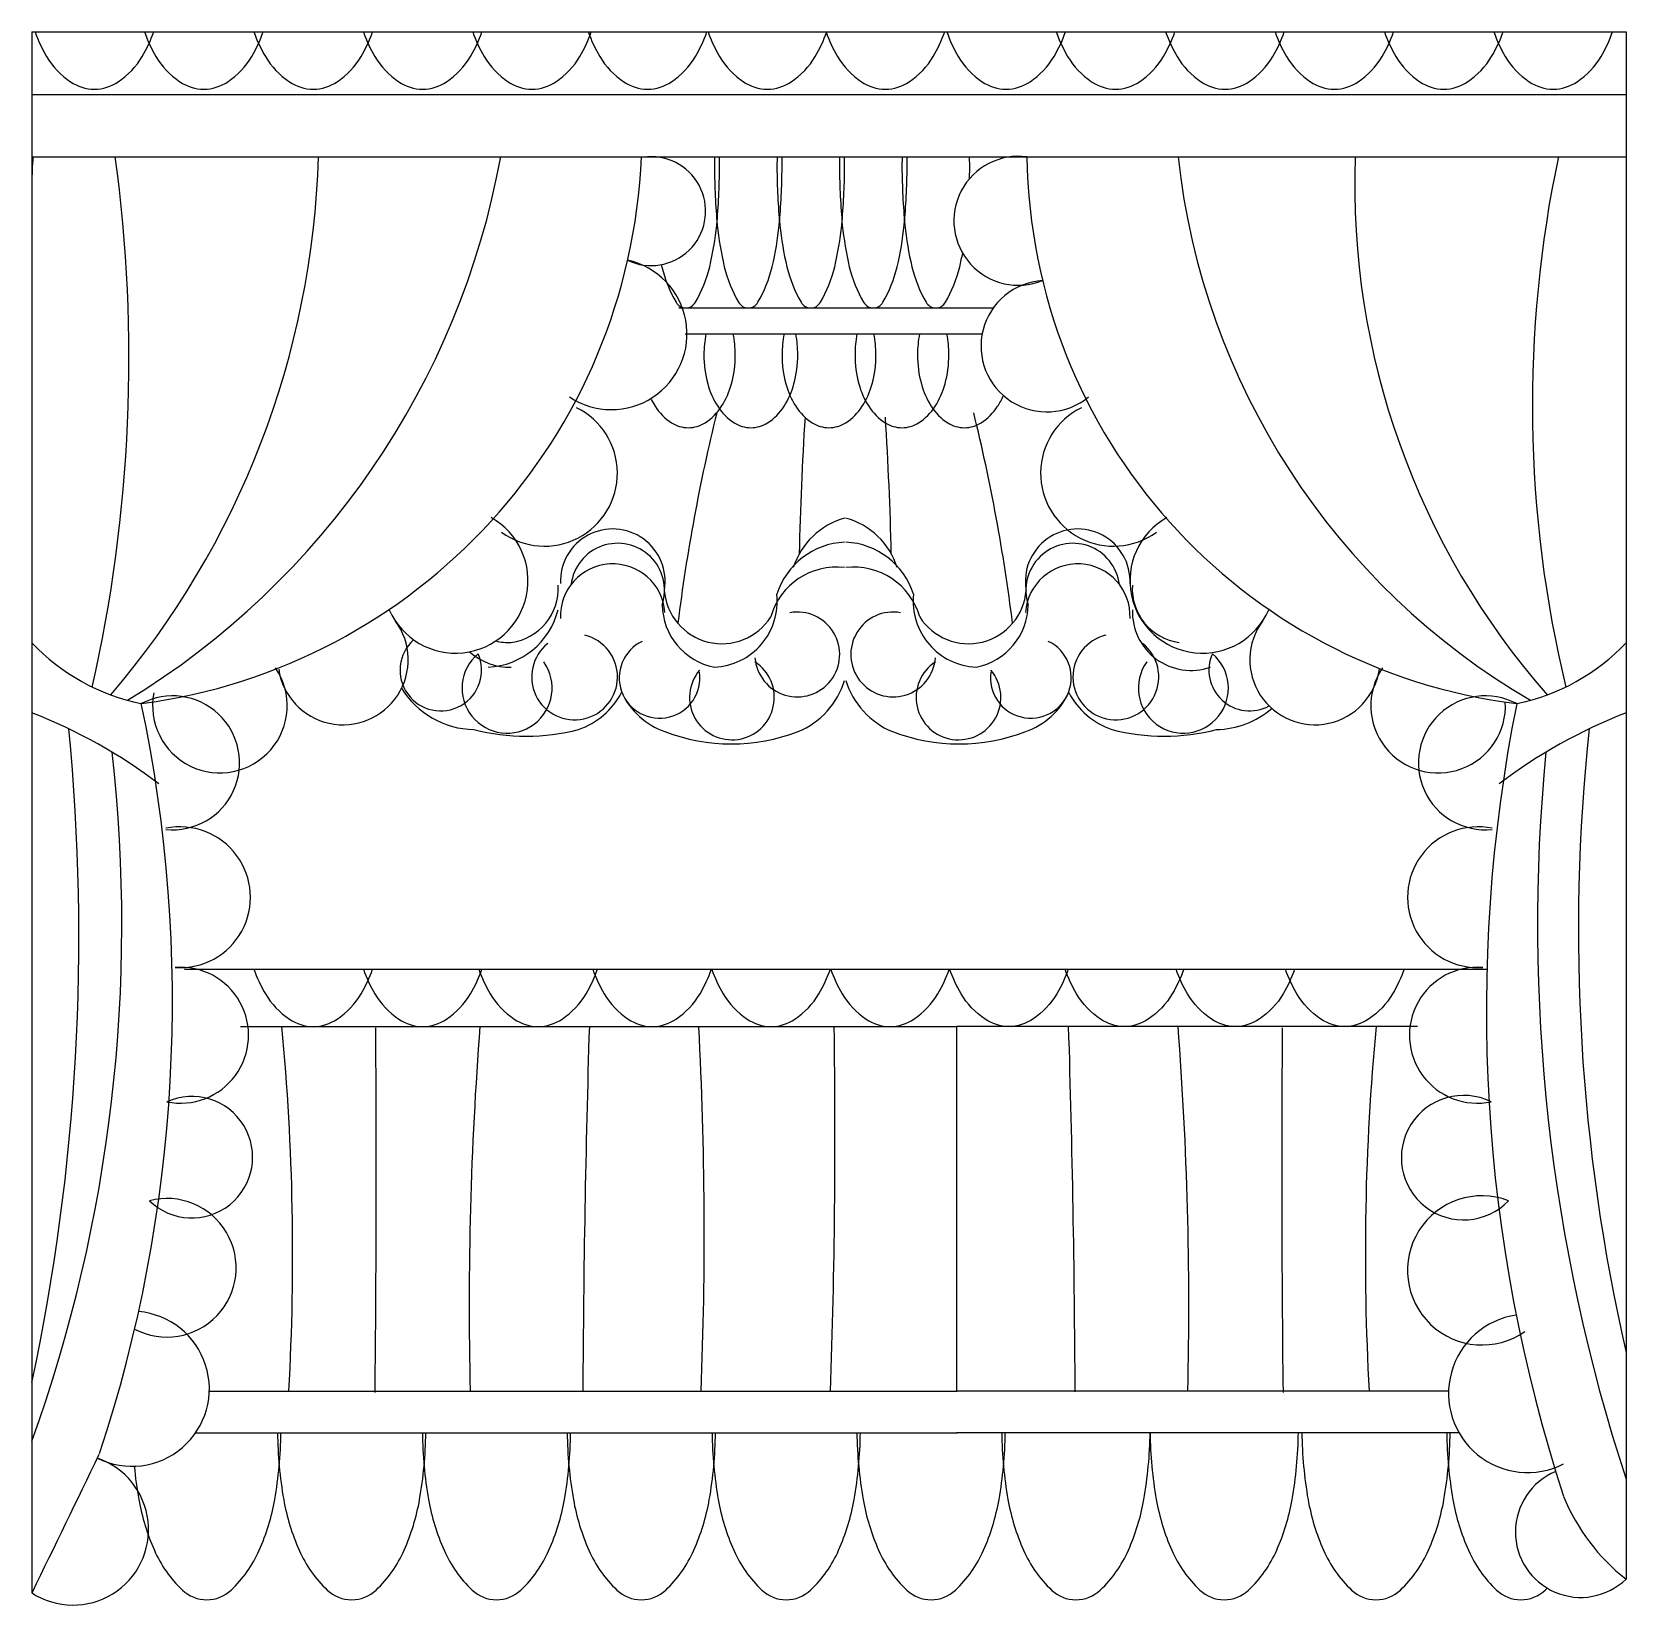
# Model space of a CAD drawing. Header units: metres. Extents: x 1032 to 1698, y 1780 to 2436.
import ezdxf

# ---------------------------------------------------------------- set-up
doc = ezdxf.new("R2010")
doc.units = ezdxf.units.M
for name, color, linetype in [('3', 3, 'Continuous'), ('4', 4, 'Continuous'), ('7', 7, 'Continuous')]:
    doc.layers.add(name, color=color, linetype=linetype)

msp = doc.modelspace()

# ---------------------------------------------------------------- linework, layer by layer
for points in [[(1435.59, 2323.26), (1435.59, 2323.26, 0.14)], [(1083.07, 1900.99), (1083.07, 1900.99, 0.06)]]:
    msp.add_lwpolyline(points, format="xyb")
at = {"layer": '3'}
msp.add_line((1418.59, 2021.14), (1418.59, 1868.96), dxfattribs=at)
for points in [[(1295.27, 2339.17), (1295.47, 2338.33, 0.07), (1301.44, 2323.46, 0.27), (1305.47, 2321.14, 0.27), (1309.5, 2323.46, 0.07), (1315.47, 2338.33, 0.03), (1318.41, 2355.66, 0.02), (1319.61, 2379.83), (1319.57, 2384.18, 0.03)], [(1317.43, 2379.83, 0.02), (1318.64, 2355.66, 0.03), (1321.58, 2338.33, 0.07), (1327.54, 2323.46, 0.27), (1331.57, 2321.14, 0.27), (1335.6, 2323.46, 0.07), (1341.57, 2338.33, 0.03), (1344.51, 2355.66, 0.02), (1345.71, 2379.83), (1345.68, 2384.18, 0.03)], [(1343.54, 2379.83, 0.02), (1344.74, 2355.66, 0.03), (1347.68, 2338.33, 0.07), (1353.65, 2323.46, 0.27), (1357.68, 2321.14, 0.27), (1361.71, 2323.46, 0.07), (1367.68, 2338.33, 0.03), (1370.62, 2355.66, 0.02), (1371.82, 2379.83), (1371.78, 2384.18, 0.03)], [(1369.64, 2379.83, 0.02), (1370.85, 2355.66, 0.03), (1373.78, 2338.33, 0.07), (1379.75, 2323.46, 0.27), (1383.78, 2321.14, 0.27), (1387.81, 2323.46, 0.07), (1393.78, 2338.33, 0.03), (1396.72, 2355.66, 0.02), (1397.92, 2379.83), (1397.88, 2384.18, 0.03)], [(1395.75, 2379.83, 0.02), (1396.95, 2355.66, 0.03), (1399.89, 2338.33, 0.07), (1405.86, 2323.46, 0.27), (1409.89, 2321.14, 0.27), (1413.92, 2323.46, 0.07), (1419.89, 2338.33, 0.01), (1421.11, 2343.95, 0.02)], [(1125.17, 2045.05, 0.05), (1129.93, 2034.83, 0.11), (1139.96, 2024.22, 0.15), (1149.93, 2021.14, 0.15)], [(1149.93, 2021.14, 0.15), (1159.9, 2024.22, 0.11), (1169.93, 2034.83, 0.05), (1174.69, 2045.05, 0.06)], [(1170.85, 2045.05, 0.05), (1175.62, 2034.83, 0.11), (1185.64, 2024.22, 0.15), (1195.61, 2021.14, 0.15)], [(1195.61, 2021.14, 0.15), (1205.59, 2024.22, 0.11), (1215.61, 2034.83, 0.05), (1220.37, 2045.05, 0.06)], [(1219.08, 2045.05, 0.05), (1223.85, 2034.83, 0.11), (1233.87, 2024.22, 0.15), (1243.84, 2021.14, 0.15)], [(1243.84, 2021.14, 0.15), (1253.82, 2024.22, 0.11), (1263.84, 2034.83, 0.05), (1268.6, 2045.05, 0.06)], [(1266.68, 2045.05, 0.05), (1271.44, 2034.83, 0.11), (1281.46, 2024.22, 0.15), (1291.44, 2021.14, 0.15)], [(1291.44, 2021.14, 0.15), (1301.41, 2024.22, 0.11), (1311.43, 2034.83, 0.05), (1316.19, 2045.05, 0.06)], [(1316.34, 2045.05, 0.05), (1321.1, 2034.83, 0.11), (1331.12, 2024.22, 0.15), (1341.1, 2021.14, 0.15)], [(1341.1, 2021.14, 0.15), (1351.07, 2024.22, 0.11), (1361.09, 2034.83, 0.05), (1365.86, 2045.05, 0.06)], [(1366, 2045.05, 0.05), (1370.76, 2034.83, 0.11), (1380.79, 2024.22, 0.15), (1390.76, 2021.14, 0.15)], [(1390.76, 2021.14, 0.15), (1400.73, 2024.22, 0.11), (1410.76, 2034.83, 0.05), (1415.52, 2045.05, 0.06)], [(1440.42, 2021.14, -0.15), (1430.45, 2024.22, -0.11), (1420.43, 2034.83, -0.05), (1415.66, 2045.05, -0.06)], [(1465.18, 2045.05, -0.05), (1460.42, 2034.83, -0.11), (1450.4, 2024.22, -0.15), (1440.42, 2021.14, -0.15)], [(1488.65, 2021.14, -0.15), (1478.68, 2024.22, -0.11), (1468.66, 2034.83, -0.05), (1463.89, 2045.05, -0.06)], [(1513.41, 2045.05, -0.05), (1508.65, 2034.83, -0.11), (1498.63, 2024.22, -0.15), (1488.65, 2021.14, -0.15)], [(1534.97, 2021.14, -0.15), (1525, 2024.22, -0.11), (1514.98, 2034.83, -0.05), (1510.21, 2045.05, -0.06)], [(1559.73, 2045.05, -0.05), (1554.97, 2034.83, -0.11), (1544.95, 2024.22, -0.15), (1534.97, 2021.14, -0.15)], [(1580.66, 2021.14, -0.15), (1570.68, 2024.22, -0.11), (1560.66, 2034.83, -0.05), (1555.9, 2045.05, -0.06)], [(1605.41, 2045.05, -0.05), (1600.65, 2034.83, -0.11), (1590.63, 2024.22, -0.15), (1580.66, 2021.14, -0.15)]]:
    msp.add_lwpolyline(points, format="xyb", dxfattribs=at)
for centre, radius, start, end in [((452.75, 2300.02), 620.25, 347.22, 7.8), ((790.34, 2394.78), 361.92, 319.46, 358.32), ((897.42, 2444.48), 336.27, 301.35, 349.67), ((1809.87, 2416.85), 300.61, 186.24, 239.7), ((1907.78, 2372.78), 322.98, 177.98, 221.31), ((2160.28, 2280.36), 501.3, 168.05, 193.56), ((2059.9, 2095.1), 763.56, 166.19, 172.9), ((684.23, 2095.1), 763.56, 7.1, 13.81), ((2802.88, 2184.48), 1450.46, 176.4, 178.66), ((-58.75, 2184.48), 1450.46, 1.34, 3.6), ((1380.07, 2203.36), 31.11, 105.39, 162.53), ((1364.07, 2203.36), 31.11, 17.47, 74.61), ((1275, 2206.97), 21.86, 350.12, 182.41), ((1469.14, 2206.97), 21.86, 357.59, 189.88), ((1277.04, 2203.26), 19.59, 342.07, 172.99), ((1373.21, 2192.23), 31.11, 92.59, 162.53), ((1370.92, 2192.23), 31.11, 17.47, 87.41), ((1467.1, 2203.26), 19.59, 7.01, 197.93), ((1229.41, 2203.98), 22.8, 278.02, 3.36), ((1320.58, 2205.04), 24.12, 184.35, 327.7), ((1423.55, 2205.04), 24.12, 212.3, 355.65), ((1221.37, 2202.87), 31.78, 273, 345.76), ((1352.04, 2176.45), 17.71, 184.5, 100.07), ((1392.1, 2176.45), 17.71, 79.93, 355.5), ((1516.46, 2194.28), 24.5, 178.19, 289.22), ((1259.07, 2167.07), 17.92, 128.67, 76.37), ((1485.06, 2167.07), 17.92, 103.63, 51.33), ((1203.18, 2169.92), 17.02, 131.82, 23.77), ((1230.88, 2162.4), 18.8, 130.14, 35.62), ((1231.92, 2196.06), 24.93, 227.92, 271.55), ((1294.57, 2166.71), 16.86, 115.63, 8.05), ((1449.57, 2166.71), 16.86, 171.95, 64.37), ((1513.26, 2162.4), 18.8, 144.38, 49.86), ((1540.95, 2169.92), 17.02, 156.23, 298.48), ((1324.76, 2158.51), 17.69, 139.79, 57.05), ((1419.37, 2158.51), 17.69, 122.95, 40.21), ((1436.67, 2174.24), 31.86, 289.75, 334.48), ((1493.89, 2175.54), 32.19, 207.84, 251), ((158.86, 2058.64), 893.22, 347.97, 5.57), ((2467.48, 2061.14), 789.26, 173.87, 192.89), ((432.01, 2063.7), 638.01, 340.24, 6.47), ((2404.43, 2063.72), 743.29, 174.45, 198.15), ((121.84, 1925.79), 1019.5, 356.8, 5.37), ((-6900.04, 1961.35), 8076.3, 359.34, 0.42), ((2733.1, 1904.51), 1518.05, 175.59, 181.34), ((6903.81, 1845.05), 5641.34, 178.21, 179.76), ((-299.62, 1934.96), 1612.83, 357.65, 3.06), ((-1768.46, 1976.57), 3136.25, 358.03, 0.81), ((-4173.23, 1845.05), 5641.34, 0.24, 1.79), ((-2.52, 1904.51), 1518.05, 358.66, 4.41), ((9630.63, 1961.35), 8076.3, 179.58, 180.66), ((2608.74, 1925.79), 1019.5, 174.63, 183.2)]:
    msp.add_arc(centre, radius, start, end, dxfattribs=at)
at = {"layer": '4'}
for p, q in [((1032.46, 2436.35), (1032.46, 1784.69)), ((1032.46, 2436.35), (1698.13, 2436.35)), ((1698.13, 2436.35), (1698.13, 1790.45)), ((1302.53, 2321.14), (1433.91, 2321.14)), ((1106.53, 1868.96), (1418.85, 1868.96)), ((1624.01, 1868.96), (1418.59, 1868.96))]:
    msp.add_line(p, q, dxfattribs=at)
for centre, radius, start, end in [((1046.66, 2394.38), 240.53, 277.52, 357.57), ((1681.3, 2387.49), 233.36, 180.81, 262.9), ((489.7, 2031.63), 601.43, 341.71, 11.93), ((2293.47, 2027.8), 653.7, 168.7, 198.07), ((-9250.93, 6818.47), 11449.33, 333.92, 334.24), ((1749.69, 1856.55), 83.84, 202.12, 232.04)]:
    msp.add_arc(centre, radius, start, end, dxfattribs=at)
at = {"layer": '7'}
for p, q in [((1032.46, 2410.27), (1698.13, 2410.27)), ((1032.46, 2384.18), (1698.13, 2384.18)), ((1305.17, 2310.27), (1429.25, 2310.27)), ((1096.12, 2045.05), (1639.99, 2045.05)), ((1119.52, 2021.14), (1418.59, 2021.14)), ((1611.06, 2021.14), (1418.59, 2021.14)), ((1100.86, 1851.57), (1418.85, 1851.57)), ((1628.34, 1851.57), (1418.59, 1851.57))]:
    msp.add_line(p, q, dxfattribs=at)
for points in [[(1033.8, 2436.35, 0.05), (1038.57, 2426.13, 0.11), (1048.59, 2415.53, 0.15), (1058.56, 2412.44, 0.15)], [(1058.56, 2412.44, 0.15), (1068.54, 2415.53, 0.11), (1078.56, 2426.13, 0.05), (1083.32, 2436.35, 0.06)], [(1079.49, 2436.35, 0.05), (1084.25, 2426.13, 0.11), (1094.27, 2415.53, 0.15), (1104.25, 2412.44, 0.15)], [(1104.25, 2412.44, 0.15), (1114.22, 2415.53, 0.11), (1124.24, 2426.13, 0.05), (1129.01, 2436.35, 0.06)], [(1125.17, 2436.35, 0.05), (1129.93, 2426.13, 0.11), (1139.96, 2415.53, 0.15), (1149.93, 2412.44, 0.15)], [(1149.93, 2412.44, 0.15), (1159.9, 2415.53, 0.11), (1169.93, 2426.13, 0.05), (1174.69, 2436.35, 0.06)], [(1170.85, 2436.35, 0.05), (1175.62, 2426.13, 0.11), (1185.64, 2415.53, 0.15), (1195.61, 2412.44, 0.15)], [(1195.61, 2412.44, 0.15), (1205.59, 2415.53, 0.11), (1215.61, 2426.13, 0.05), (1220.37, 2436.35, 0.06)], [(1216.54, 2436.35, 0.05), (1221.3, 2426.13, 0.11), (1231.32, 2415.53, 0.15), (1241.3, 2412.44, 0.15)], [(1241.3, 2412.44, 0.15), (1251.27, 2415.53, 0.11), (1261.29, 2426.13, 0.05), (1266.05, 2436.35, 0.06)], [(1264.78, 2436.35, 0.05), (1269.55, 2426.13, 0.11), (1279.57, 2415.53, 0.15), (1289.54, 2412.44, 0.15)], [(1289.54, 2412.44, 0.15), (1299.52, 2415.53, 0.11), (1309.54, 2426.13, 0.05), (1314.3, 2436.35, 0.06)], [(1314.82, 2436.35, 0.05), (1319.58, 2426.13, 0.11), (1329.6, 2415.53, 0.15), (1339.58, 2412.44, 0.15)], [(1339.58, 2412.44, 0.15), (1349.55, 2415.53, 0.11), (1359.57, 2426.13, 0.05), (1364.34, 2436.35, 0.06)], [(1364.07, 2436.35, 0.05), (1368.84, 2426.13, 0.11), (1378.86, 2415.53, 0.15), (1388.83, 2412.44, 0.15)], [(1388.83, 2412.44, 0.15), (1398.81, 2415.53, 0.11), (1408.83, 2426.13, 0.05), (1413.59, 2436.35, 0.06)], [(1414.5, 2436.35, 0.05), (1419.26, 2426.13, 0.11), (1429.28, 2415.53, 0.15), (1439.26, 2412.44, 0.15)], [(1439.26, 2412.44, 0.15), (1449.23, 2415.53, 0.11), (1459.25, 2426.13, 0.05), (1464.01, 2436.35, 0.06)], [(1460.18, 2436.35, 0.05), (1464.94, 2426.13, 0.11), (1474.96, 2415.53, 0.15), (1484.94, 2412.44, 0.15)], [(1484.94, 2412.44, 0.15), (1494.91, 2415.53, 0.11), (1504.94, 2426.13, 0.05), (1509.7, 2436.35, 0.06)], [(1505.86, 2436.35, 0.05), (1510.62, 2426.13, 0.11), (1520.65, 2415.53, 0.15), (1530.62, 2412.44, 0.15)], [(1530.62, 2412.44, 0.15), (1540.6, 2415.53, 0.11), (1550.62, 2426.13, 0.05), (1555.38, 2436.35, 0.06)], [(1551.55, 2436.35, 0.05), (1556.31, 2426.13, 0.11), (1566.33, 2415.53, 0.15), (1576.3, 2412.44, 0.15)], [(1576.3, 2412.44, 0.15), (1586.28, 2415.53, 0.11), (1596.3, 2426.13, 0.05), (1601.06, 2436.35, 0.06)], [(1597.23, 2436.35, 0.05), (1601.99, 2426.13, 0.11), (1612.01, 2415.53, 0.15), (1621.99, 2412.44, 0.15)], [(1621.99, 2412.44, 0.15), (1631.96, 2415.53, 0.11), (1641.98, 2426.13, 0.05), (1646.75, 2436.35, 0.06)], [(1642.91, 2436.35, 0.05), (1647.67, 2426.13, 0.11), (1657.7, 2415.53, 0.15), (1667.67, 2412.44, 0.15)], [(1667.67, 2412.44, 0.15), (1677.64, 2415.53, 0.11), (1687.67, 2426.13, 0.05), (1692.43, 2436.35, 0.06)], [(1032.89, 2384.18, 0.02), (1032.46, 2373.31, 0.05)], [(1317.47, 2384.18), (1317.43, 2379.83, 0.02)], [(1343.58, 2384.18), (1343.54, 2379.83, 0.02)], [(1369.68, 2384.18), (1369.64, 2379.83, 0.02)], [(1395.79, 2384.18), (1395.75, 2379.83, 0.02)], [(1423.98, 2375.07), (1424.03, 2379.83), (1423.99, 2384.18, 0.03)], [(1291.06, 2282.92, 0.03), (1292.71, 2280.04, 0.11), (1299.57, 2273.17, 0.14), (1306.56, 2271.12, 0.14), (1313.54, 2273.17, 0.11), (1320.4, 2280.04, 0.08), (1324.55, 2289.42, 0.07), (1326.14, 2301.57, 0.05), (1325.33, 2310.27, 0.08)], [(1313.89, 2310.27, 0.05), (1313.08, 2301.57, 0.07)], [(1313.08, 2301.57, 0.07), (1314.67, 2289.42, 0.08), (1318.82, 2280.04, 0.11), (1325.67, 2273.17, 0.14), (1332.66, 2271.12, 0.14), (1339.65, 2273.17, 0.11), (1346.51, 2280.04, 0.08), (1350.65, 2289.42, 0.07), (1352.24, 2301.57, 0.05), (1351.43, 2310.27, 0.08)], [(1346.52, 2310.27, 0.05), (1345.71, 2301.57, 0.07)], [(1345.71, 2301.57, 0.07), (1347.3, 2289.42, 0.08), (1351.45, 2280.04, 0.11), (1358.31, 2273.17, 0.14), (1365.29, 2271.12, 0.14), (1372.28, 2273.17, 0.11), (1379.14, 2280.04, 0.08), (1383.28, 2289.42, 0.07), (1384.87, 2301.57, 0.05), (1384.06, 2310.27, 0.08)], [(1376.17, 2301.57, 0.07), (1377.76, 2289.42, 0.08), (1381.9, 2280.04, 0.11), (1388.76, 2273.17, 0.14), (1395.75, 2271.12, 0.14), (1402.73, 2273.17, 0.11), (1409.59, 2280.04, 0.08), (1413.74, 2289.42, 0.07), (1415.33, 2301.57, 0.05), (1414.52, 2310.27, 0.08)], [(1376.98, 2310.27, 0.05), (1376.17, 2301.57, 0.07)], [(1403.08, 2310.27, 0.05), (1402.27, 2301.57, 0.07)], [(1402.27, 2301.57, 0.07), (1403.86, 2289.42, 0.08), (1408.01, 2280.04, 0.11), (1414.87, 2273.17, 0.14), (1421.85, 2271.12, 0.14), (1428.84, 2273.17, 0.11), (1435.7, 2280.04, 0.04), (1438.11, 2284.52, 0.07)], [(1075.2, 1837.56, 0.02), (1077.1, 1823.66, 0.06), (1083.59, 1802.46, 0.1), (1095.3, 1785.86, 0.19), (1105.48, 1781.81, 0.19), (1115.67, 1785.86, 0.1), (1127.38, 1802.46, 0.06), (1133.86, 1823.66, 0.04), (1136.44, 1851.57, 0.05)], [(1135.01, 1851.57, 0.04), (1137.59, 1823.66, 0.06), (1144.07, 1802.46, 0.1), (1155.79, 1785.86, 0.19), (1165.97, 1781.81, 0.19), (1176.15, 1785.86, 0.1), (1187.86, 1802.46, 0.06), (1194.35, 1823.66, 0.04), (1196.93, 1851.57, 0.05)], [(1195.49, 1851.57, 0.04), (1198.08, 1823.66, 0.06), (1204.56, 1802.46, 0.1), (1216.27, 1785.86, 0.19), (1226.45, 1781.81, 0.19), (1236.64, 1785.86, 0.1), (1248.35, 1802.46, 0.06), (1254.83, 1823.66, 0.04), (1257.42, 1851.57, 0.05)], [(1255.98, 1851.57, 0.04), (1258.56, 1823.66, 0.06), (1265.05, 1802.46, 0.1), (1276.76, 1785.86, 0.19), (1286.94, 1781.81, 0.19), (1297.12, 1785.86, 0.1), (1308.84, 1802.46, 0.06), (1315.32, 1823.66, 0.04), (1317.9, 1851.57, 0.05)], [(1316.47, 1851.57, 0.04), (1319.05, 1823.66, 0.06), (1325.53, 1802.46, 0.1), (1337.24, 1785.86, 0.19), (1347.43, 1781.81, 0.19), (1357.61, 1785.86, 0.1), (1369.32, 1802.46, 0.06), (1375.8, 1823.66, 0.04), (1378.39, 1851.57, 0.05)], [(1376.95, 1851.57, 0.04), (1379.54, 1823.66, 0.06), (1386.02, 1802.46, 0.1), (1397.73, 1785.86, 0.19), (1407.91, 1781.81, 0.19), (1418.1, 1785.86, 0.1), (1429.81, 1802.46, 0.06), (1436.29, 1823.66, 0.04), (1438.87, 1851.57, 0.05)], [(1437.44, 1851.57, 0.04), (1440.02, 1823.66, 0.06), (1446.51, 1802.46, 0.1), (1458.22, 1785.86, 0.19), (1468.4, 1781.81, 0.19), (1478.58, 1785.86, 0.1), (1490.29, 1802.46, 0.06), (1496.78, 1823.66, 0.04), (1499.36, 1851.57, 0.05)], [(1499.36, 1851.57, 0.04), (1501.95, 1823.66, 0.06), (1508.43, 1802.46, 0.1), (1520.14, 1785.86, 0.19), (1530.33, 1781.81, 0.19), (1540.51, 1785.86, 0.1), (1552.22, 1802.46, 0.06), (1558.7, 1823.66, 0.04), (1561.29, 1851.57, 0.05)], [(1562.73, 1851.57, 0.04), (1565.31, 1823.66, 0.06), (1571.8, 1802.46, 0.1), (1583.51, 1785.86, 0.19), (1593.69, 1781.81, 0.19), (1603.88, 1785.86, 0.1), (1615.59, 1802.46, 0.06), (1622.07, 1823.66, 0.04), (1624.65, 1851.57, 0.05)], [(1623.22, 1851.57, 0.04), (1625.8, 1823.66, 0.06), (1632.28, 1802.46, 0.1), (1643.99, 1785.86, 0.19), (1654.18, 1781.81, 0.19), (1664.36, 1785.86, 0.01), (1665.2, 1786.66, 0.06)]]:
    msp.add_lwpolyline(points, format="xyb", dxfattribs=at)
for centre, radius, start, end in [((1291.05, 2361.51), 22.73, 244.31, 93.81), ((1444.38, 2357.49), 26.93, 82.37, 292.06), ((1274.46, 2310.21), 31.55, 236.15, 77.65), ((1456.21, 2305.15), 27.44, 93.57, 309.61), ((1246.49, 2252.11), 30.44, 234, 63.89), ((1484.09, 2252.11), 30.44, 116.11, 306), ((1209.38, 2207.23), 30.24, 203.72, 60.6), ((1521.2, 2207.23), 30.24, 119.4, 336.28), ((1275, 2192.42), 21.86, 4.15, 182.41), ((1368.45, 2184.35), 28.57, 83.25, 164.14), ((1375.68, 2184.35), 28.57, 15.86, 96.75), ((1469.14, 2192.42), 21.86, 357.59, 175.85), ((1514.72, 2203.98), 22.8, 176.64, 261.98), ((1322.48, 2197.46), 26.8, 180.49, 259.16), ((1316.18, 2198.63), 27.52, 272.62, 6.14), ((1427.96, 2198.63), 27.52, 173.86, 267.38), ((1421.66, 2197.46), 26.8, 280.84, 359.51), ((1162.39, 2174.26), 27.18, 188.43, 36.39), ((1568.2, 2174.26), 27.18, 143.61, 351.57), ((1095.37, 2240.61), 86.42, 223.28, 258.5), ((1231.92, 2206.33), 24.93, 256.66, 271.55), ((1635.21, 2240.61), 86.42, 281.5, 316.72), ((1110.96, 2155.09), 28.1, 168.98, 34.06), ((1619.63, 2155.09), 28.1, 145.94, 2.92), ((1339.5, 2175.47), 33.77, 292.4, 343.09), ((1404.64, 2175.47), 33.77, 196.91, 247.6), ((1091.21, 2131.2), 27.96, 264.33, 117.87), ((1217.72, 2181.41), 36.31, 211.67, 268.93), ((1250.24, 2175.54), 32.19, 289, 332.16), ((1307.47, 2174.24), 31.86, 205.52, 250.25), ((1639.37, 2131.2), 27.96, 62.13, 275.67), ((951.74, 1945.72), 221.6, 52.88, 68.64), ((1526.42, 2181.41), 36.31, 271.07, 310.83), ((1778.84, 1945.72), 221.6, 111.36, 127.12), ((1238.88, 2228.67), 86.37, 255.35, 284.65), ((1324.53, 2216.73), 77.64, 248.99, 291.01), ((1419.6, 2216.73), 77.64, 248.99, 291.01), ((1505.25, 2228.67), 86.37, 255.35, 284.65), ((1094.32, 2075.09), 29.39, 266.1, 101.65), ((1636.27, 2075.09), 29.39, 78.35, 273.9), ((1094.54, 2017.49), 28.38, 258.33, 94.5), ((1636.04, 2017.49), 28.38, 85.5, 281.67), ((1099.25, 1966.58), 25.37, 225.7, 114.33), ((1630.28, 1966.39), 25.99, 63.73, 316.25), ((1637.98, 1919.32), 31.14, 69.17, 305.01), ((1088.8, 1920.41), 28.94, 242.31, 104.54), ((1074.2, 1869.89), 32.35, 243.56, 85), ((1657.02, 1867.96), 33.03, 98.31, 297.01), ((1049.64, 1811.1), 31.51, 236.96, 71.19), ((1679.19, 1810.11), 27.3, 112.5, 313.93)]:
    msp.add_arc(centre, radius, start, end, dxfattribs=at)

doc.saveas('drawing.dxf')
